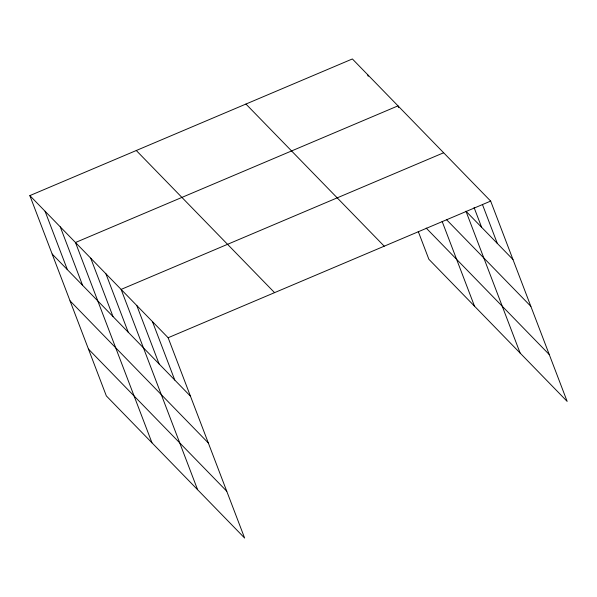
<?xml version="1.0" encoding="UTF-8"?>
<svg xmlns="http://www.w3.org/2000/svg" width="597" height="597" viewBox="0 0 597 597"><rect width="100%" height="100%" fill="white"/><g stroke="black" fill="none" stroke-linecap="round" stroke-linejoin="round"><path stroke-width="0.9" d="M29.85 195.607L168.138 337.738L244.628 538.046L106.341 395.908L29.85 195.607L352.372 58.954L490.659 201.092L567.15 401.393L428.862 259.262L418.266 231.517M443.646 152.765L121.116 289.411L197.607 489.719M168.138 337.738L490.659 201.092M512.972 259.516L465.951 211.189L520.136 353.073M446.437 219.569L530.852 306.336M426.198 228.076L549.27 354.573M245.942 104.05L384.229 246.188M136.28 150.511L274.568 292.649M52.163 254.023L190.443 396.162M70.036 300.851L208.323 442.981M88.46 349.088L226.748 491.227M482.533 204.741L497.301 243.404M474.078 207.532L481.622 227.293M398.662 107.579L398.012 105.856L75.483 242.509L151.974 442.817M442.146 221.442L474.496 306.164M367.588 74.588L368.245 76.304M152.466 321.634L174.772 380.058M136.795 305.522L159.1 363.946M105.908 273.777L128.221 332.201M90.699 258.143L113.005 316.567M60.275 226.875L82.58 285.299M45.059 211.241L67.371 269.657"/></g></svg>
